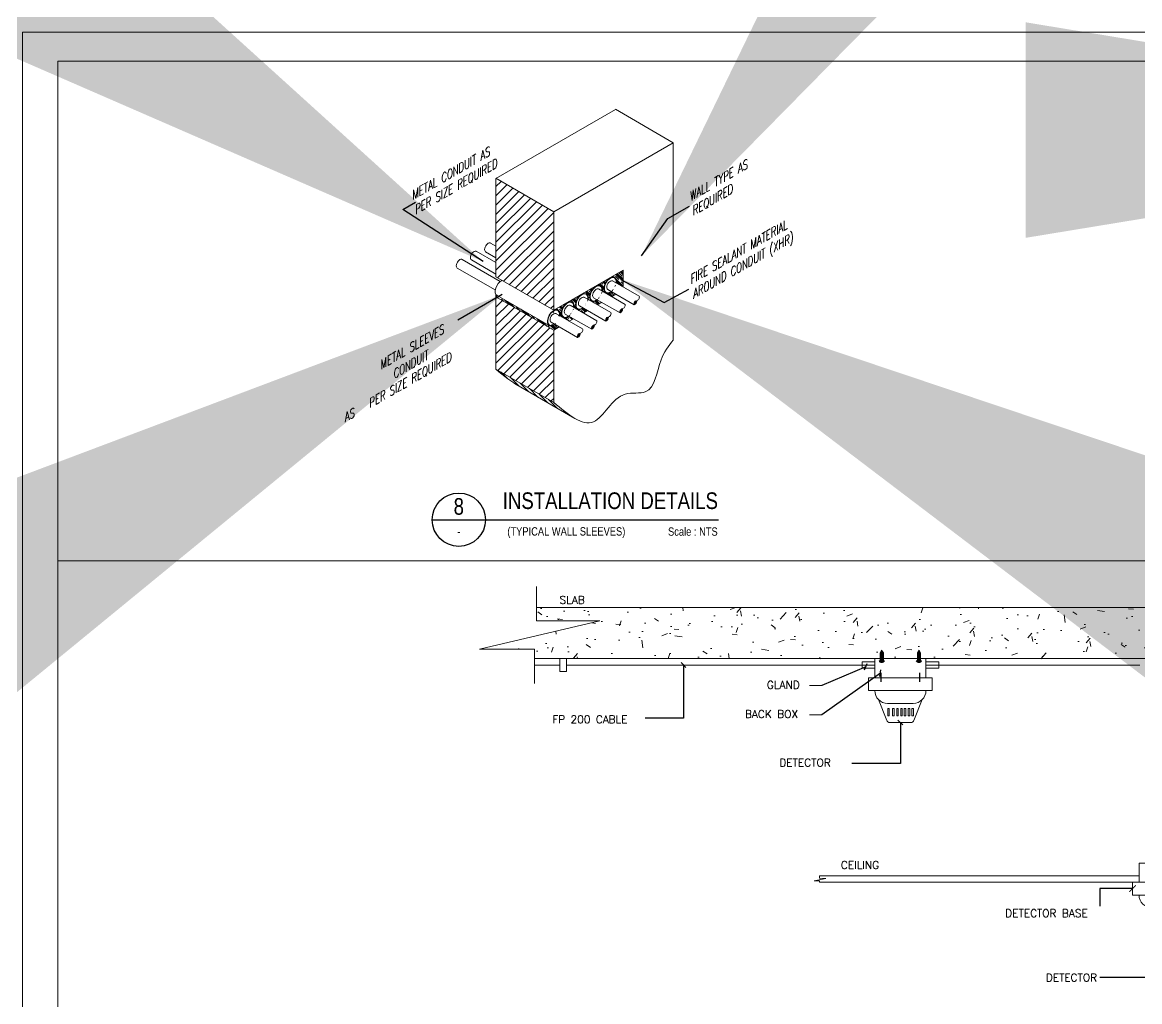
# Model space of a CAD drawing. Header units: inches. Extents: x 861.2 to 945.4, y 148.1 to 207.8.
# Drawn here: x 861.18 to 895.26, y 177.94 to 207.82 of the extents above; entities that cross this region are included whole.
import ezdxf
from ezdxf.enums import TextEntityAlignment as Align

# ---------------------------------------------------------------- set-up
doc = ezdxf.new("R2010")
doc.units = ezdxf.units.IN
doc.header["$MEASUREMENT"] = 0
doc.layers.add('DIMENSION', color=1, linetype='Continuous', lineweight=15)
doc.layers.add('FIRE ALARM DETAILS FOR ENGLISH BUILDING$0$E-FIRE-IDEN', color=2, linetype='Continuous', lineweight=40)
for name, color, linetype in [('FIRE ALARM DETAILS FOR ENGLISH BUILDING$0$A-TITL-IDEN', 42, 'Continuous'), ('FIRE ALARM DETAILS FOR ENGLISH BUILDING$0$dim', 252, 'Continuous'), ('FIRE ALARM DETAILS FOR ENGLISH BUILDING$0$E-ANNO-LEADER', 1, 'Continuous'), ('fire hatch', 252, 'Continuous'), ('QCD TITLE BLOCK', 7, 'Continuous')]:
    doc.layers.add(name, color=color, linetype=linetype)
doc.styles.add('ATT', font='cour.ttf')
doc.styles.add('FIRE ALARM DETAILS FOR ENGLISH BUILDING$0$Arial', font='arial.ttf')
doc.styles.add('FIRE ALARM DETAILS FOR ENGLISH BUILDING$0$KO', font='romand.shx', dxfattribs={"width": 0.85, "oblique": 30})
doc.styles.add('FIRE ALARM DETAILS FOR ENGLISH BUILDING$0$leroy', font='romand.shx', dxfattribs={"width": 0.8})
doc.styles.add('FIRE ALARM DETAILS FOR ENGLISH BUILDING$0$RomanS', font='Romans.shx', dxfattribs={"width": 0.8})
doc.styles.add('ROMANS', font='romans', dxfattribs={"width": 0.8})
doc.styles.add('STYLE3', font='swisscl.ttf')
doc.dimstyles.new('100-17', dxfattribs={"dimtxt": 0.16, "dimasz": 0.15, "dimexe": 0.15, "dimexo": 0.2, "dimgap": 0.08, "dimtad": 1, "dimzin": 0, "dimdsep": 46, "dimtxsty": 'STYLE3', "dimblk": 'OBLIQUE', "dimcen": 0.09, "dimdle": 0.15, "dimclrd": 2, "dimclre": 4, "dimclrt": 7, "dimadec": 0, "dimazin": 0, "dimtfac": 0.45, "dimtix": 1, "dimtofl": 0, "dimtmove": 2, "dimatfit": 3, "dimldrblk": 'OBLIQUE', "dimfxl": 1, "dimtolj": 1, "dimtzin": 0, "dimarcsym": 0})
doc.dimstyles.new('DIM', dxfattribs={"dimtxt": 0.3, "dimasz": 0.2, "dimexe": 0.2, "dimexo": 0.25, "dimgap": 0.2, "dimtad": 1, "dimzin": 0, "dimdsep": 46, "dimtxsty": 'ATT', "dimblk1": 'ARCHTICK', "dimblk2": 'ARCHTICK', "dimsah": 1, "dimcen": 0.2, "dimclrd": 5, "dimclre": 5, "dimclrt": 4, "dimadec": 0, "dimazin": 0, "dimtfac": 1, "dimtmove": 1, "dimatfit": 3, "dimldrblk": 'ARCHTICK', "dimfxl": 1, "dimtolj": 1, "dimtzin": 0, "dimarcsym": 0})
doc.dimstyles.new('FIRE ALARM DETAILS FOR ENGLISH BUILDING$0$RFA', dxfattribs={"dimscale": 100, "dimtxt": 1, "dimasz": 1, "dimexe": 0.5, "dimexo": 0.3, "dimgap": 0.2, "dimtad": 1, "dimdec": 0, "dimzin": 3, "dimdsep": 46, "dimtxsty": 'FIRE ALARM DETAILS FOR ENGLISH BUILDING$0$leroy', "dimcen": 2.5, "dimdle": 2, "dimclrd": 30, "dimclre": 30, "dimclrt": 30, "dimadec": 0, "dimazin": 0, "dimtfac": 1, "dimtdec": 0, "dimtmove": 1, "dimatfit": 3, "dimfxl": 2, "dimtvp": 0.8, "dimfrac": 2, "dimtolj": 1, "dimtzin": 0, "dimarcsym": 0})
doc.dimstyles.new('FIRE ALARM DETAILS FOR ENGLISH BUILDING$0$S-STANDARD-020', dxfattribs={"dimscale": 20, "dimtxt": 2.5, "dimasz": 2, "dimexe": 1.875, "dimexo": 1.875, "dimgap": 1.25, "dimtad": 0, "dimlfac": 0.001, "dimzin": 1, "dimdsep": 46, "dimtxsty": 'FIRE ALARM DETAILS FOR ENGLISH BUILDING$0$RomanS', "dimcen": 2, "dimdle": 1.875, "dimclrt": 256, "dimadec": 0, "dimazin": 0, "dimtfac": 1, "dimtix": 1, "dimtofl": 0, "dimtmove": 2, "dimatfit": 3, "dimfxl": 1, "dimtvp": 0.8, "dimtolj": 1, "dimtzin": 1, "dimarcsym": 0})
pattern_1 = [(135, (-1303.54007, -1481.09763), (-0.104261041, -0.104261041), []), (135, (-1303.55745, -1481.115), (-0.104261041, -0.104261041), []), (135, (-1303.57483, -1481.13238), (-0.104261041, -0.104261041), []), (135, (-1303.60958, -1481.16713), (-0.104261041, -0.104261041), [0.147447379, -0.098298252])]

# ---------------------------------------------------------------- blocks, each defined once
blk = doc.blocks.new('_ARCHTICK')
at = {"color": 0, "linetype": 'ByBlock', "const_width": 0.15}
blk.add_lwpolyline([(-0.5, -0.5), (0.5, 0.5)], dxfattribs=at)
blk = doc.blocks.new('_Oblique')
at = {"color": 0, "linetype": 'ByBlock', "lineweight": -2}
blk.add_line((-0.5, -0.5), (0.5, 0.5), dxfattribs=at)
blk = doc.blocks.new('*U7')
at = {"linetype": 'Continuous', "ltscale": 2}
blk.add_line((-8, 0), (77.96, 0), dxfattribs=at)
blk.add_circle((0, 0), 8, dxfattribs=at)
at = {"linetype": 'Continuous', "ltscale": 2, "style": 'FIRE ALARM DETAILS FOR ENGLISH BUILDING$0$Arial', "width": 0.8}
for tag, height, p in [('DTN0', 5, (0, 3.99)), ('DTRFNO', 2.5, (0, -3.56))]:
    blk.add_attdef(tag, text='', height=height, dxfattribs=at).set_placement(p, align=Align.MIDDLE_CENTER)
for tag, p, height in [('DTNL1_001', (13.41, 1.54), 5), ('DTNL2', (14.57, -4.75), 2.5)]:
    blk.add_attdef(tag, p, '', height=height, dxfattribs=at)
blk.add_attdef('DTSC', text='', height=2.5, dxfattribs=at).set_placement((77.68, -4.8), align=Align.RIGHT)

msp = doc.modelspace()

# ---------------------------------------------------------------- hatches: boundary and pattern name
at = {"lineweight": 0}
h = msp.add_hatch(dxfattribs=at)
h.set_pattern_fill('CLAY', color=252, scale=0.03096, angle=135, style=0)
h.set_pattern_definition(pattern_1)
edge = h.paths.add_edge_path()
edge.add_ellipse((879.113, 199.803), major_axis=(-0.136, -0.236), ratio=0.57735, start_angle=123.999, end_angle=415.9179, ccw=False)
edge.add_line((879.302, 199.87), (879.502, 199.754))
edge.add_line((879.502, 199.754), (879.502, 200.258))
edge.add_line((879.502, 200.258), (877.387, 199.037))
edge.add_line((877.387, 199.037), (877.387, 199.029))
edge.add_ellipse((877.386, 198.806), major_axis=(-0.136, -0.236), ratio=0.57735, start_angle=123.999, end_angle=224.4829, ccw=False)
edge.add_line((877.574, 198.872), (877.86, 198.707))
edge.add_line((877.86, 198.707), (877.987, 198.781))
edge.add_line((877.987, 198.781), (877.853, 198.858))
edge.add_ellipse((877.817, 199.055), major_axis=(-0.136, -0.236), ratio=0.57735, start_angle=123.999, end_angle=415.9179, ccw=False)
edge.add_line((878.006, 199.121), (878.292, 198.956))
edge.add_line((878.292, 198.956), (878.419, 199.03))
edge.add_line((878.419, 199.03), (878.285, 199.107))
edge.add_ellipse((878.248, 199.304), major_axis=(-0.136, -0.236), ratio=0.57735, start_angle=123.999, end_angle=415.9179, ccw=False)
edge.add_line((878.437, 199.37), (878.723, 199.205))
edge.add_line((878.723, 199.205), (878.852, 199.28))
edge.add_line((878.852, 199.28), (878.718, 199.357))
edge.add_ellipse((878.681, 199.554), major_axis=(-0.136, -0.236), ratio=0.57735, start_angle=123.999, end_angle=415.9179, ccw=False)
edge.add_line((878.87, 199.62), (879.156, 199.455))
edge.add_line((879.156, 199.455), (879.283, 199.529))
edge.add_line((879.283, 199.529), (879.149, 199.606))
h = msp.add_hatch(dxfattribs=at)
h.set_pattern_fill('CLAY', color=252, scale=0.03096, angle=135, style=0)
h.set_pattern_definition(pattern_1)
edge = h.paths.add_edge_path()
edge.add_line((877.556, 198.531), (877.422, 198.609))
edge.add_ellipse((877.386, 198.806), major_axis=(-0.136, -0.236), ratio=0.57735, start_angle=360, end_angle=415.9179, ccw=False)
edge.add_line((877.25, 198.57), (875.626, 199.507))
edge.add_line((875.626, 199.507), (875.626, 199.451))
edge.add_line((875.626, 199.451), (877.387, 198.434))
edge.add_line((877.387, 198.434), (877.556, 198.531))
h = msp.add_hatch(dxfattribs=at)
h.set_pattern_fill('_USER', color=2, scale=0.011146, angle=45, style=0, pattern_type=0)
h.set_pattern_definition([(45, (-7259.815211, -5801.640811), (-0.007881149577, 0.007881149577), [])])
h.paths.add_polyline_path([(879.489, 199.084, -0.025364), (879.478, 199.081, 0.423439), (879.412, 198.956, 0.305579)])
h = msp.add_hatch(dxfattribs=at)
h.set_pattern_fill('_USER', color=2, scale=0.011146, angle=45, style=0, pattern_type=0)
h.set_pattern_definition([(45, (-7259.383742, -5801.391703), (-0.007881149577, 0.007881149577), [])])
h.paths.add_polyline_path([(879.92, 199.333, -0.025364), (879.909, 199.33, 0.423439), (879.844, 199.205, 0.305579)])
h = msp.add_hatch(dxfattribs=at)
h.set_pattern_fill('_USER', color=2, scale=0.011146, angle=45, style=0, pattern_type=0)
h.set_pattern_definition([(45, (-7260.248186, -5801.89079), (-0.007881149577, 0.007881149577), [])])
h.paths.add_polyline_path([(879.056, 198.834, -0.025364), (879.045, 198.831, 0.423439), (878.98, 198.706, 0.305579)])
h = msp.add_hatch(dxfattribs=at)
h.set_pattern_fill('_USER', color=2, scale=0.011146, angle=45, style=0, pattern_type=0)
h.set_pattern_definition([(45, (-7260.679655, -5802.139898), (-0.007881149577, 0.007881149577), [])])
h.paths.add_polyline_path([(878.624, 198.585, -0.025364), (878.613, 198.582, 0.423439), (878.548, 198.457, 0.305579)])
h = msp.add_hatch(dxfattribs=at)
h.set_pattern_fill('_USER', color=2, scale=0.011146, angle=45, style=0, pattern_type=0)
h.set_pattern_definition([(45, (-7261.111123, -5802.389007), (-0.007881149577, 0.007881149577), [])])
h.paths.add_polyline_path([(878.193, 198.336, -0.025364), (878.182, 198.333, 0.423439), (878.117, 198.208, 0.305579)])
h = msp.add_hatch(dxfattribs=at)
h.set_pattern_fill('_USER', color=256, scale=0.086688, angle=135, style=0, pattern_type=0)
h.set_pattern_definition([(135, (-1279.47201, -1469.5162), (-0.06129783, -0.06129783), [])])
edge = h.paths.add_edge_path()
edge.add_spline(control_points=[(875.626, 197.24), (875.817, 197.082), (876.008, 196.923), (876.191, 196.806)], knot_values=[847.067779, 847.067779, 847.067779, 847.067779, 941.894809, 941.894809, 941.894809, 941.894809], degree=3, periodic=0)
edge.add_line((876.191, 196.806), (878.03, 195.742))
edge.add_spline(control_points=[(878.03, 195.742), (877.824, 195.861), (877.606, 196.042), (877.387, 196.224)], knot_values=[833.357841, 833.357841, 833.357841, 833.357841, 941.894809, 941.894809, 941.894809, 941.894809], degree=3, periodic=0)
edge.add_line((877.387, 196.224), (875.626, 197.24))
at = {"layer": 'FIRE ALARM DETAILS FOR ENGLISH BUILDING$0$dim', "lineweight": 0}
h = msp.add_hatch(dxfattribs=at)
h.set_pattern_fill('_USER', color=256, scale=0.200621, angle=45, style=0, pattern_type=0)
h.set_pattern_definition([(45, (-1280.42395, -1517.15334), (-0.141860692, 0.141860692), [])])
h.paths.add_polyline_path([(877.387, 202.046), (875.626, 203.062), (875.626, 200.054), (877.387, 199.037)])
h.paths.add_polyline_path([(875.626, 199.451), (875.626, 197.24), (877.387, 196.224), (877.387, 198.434)])
at = {"layer": 'fire hatch', "lineweight": 0}
h = msp.add_hatch(dxfattribs=at)
h.set_pattern_fill('AR-CONC', color=145, scale=0.009748, style=0)
h.set_pattern_definition([(50, (-5095730.386, -6938886.4367), (1.77597311717, -0.15537743974), [0.1857032651, -2.042735916]), (355, (-5095730.386, -6938886.4367), (-0.3435542181, 1.86245891867), [0.14856261207, -1.6341887328]), (100.451, (-5095730.238, -6938886.4497), (1.4324253197, 1.70707300263), [0.15782340482, -1.73605745302]), (46.1842, (-5095730.386, -6938885.9415), (2.64253349037, -0.40983714274), [0.2785548976, -3.064103874]), (96.6356, (-5095730.1659, -6938885.9757), (2.314264645, 2.4119545195), [0.2367351072, -2.6040861795]), (351.184, (-5095730.386, -6938885.9415), (2.31426826495, 2.4119502495), [0.2228439181, -2.4512830992]), (21, (-5095730.1385, -6938886.0653), (1.47797261007, -0.99690502335), [0.1857032651, -2.042735916]), (326, (-5095730.1385, -6938886.0653), (0.60245871147, 1.795501664), [0.14856261207, -1.6341887328]), (71.4514, (-5095730.0153, -6938886.1484), (2.0804272525, 0.7986006385), [0.15782340482, -1.73605745302]), (37.5, (-5095730.38606, -6938886.43674), (0.03010833114, 0.82425967447), [0, -1.61438038453, 0, -1.65894916815, 0, -1.64037884164]), (7.5, (-5095730.3861, -6938886.4367), (0.65137162732, 0.97658056916), [0, -0.9458486302, 0, -1.57723973151, 0, -0.62520099247]), (327.5, (-5095730.9382, -6938886.43674), (1.321764631924, -0.055844958756), [0, -0.61901088364, 0, -1.93131395695, 0, -2.56270505826]), (317.5, (-5095731.1858, -6938886.4367), (1.44399331437, 0.24786259342), [0, -0.80471414873, 0, -1.2825905509, 0, -1.8198919979])])
h.paths.add_polyline_path([(898.334, 189.558), (900.262, 189.558), (900.262, 189.968), (876.867, 189.968), (876.867, 189.558), (878.795, 189.558), (875.126, 188.694), (876.018, 188.694), (876.799, 188.694), (876.799, 188.408), (887.346, 188.408), (887.346, 188.586), (887.391, 188.666), (887.443, 188.586), (887.443, 188.408), (888.48, 188.408), (888.48, 188.586), (888.533, 188.666), (888.577, 188.586), (888.577, 188.408), (900.33, 188.408), (900.33, 188.694), (901.111, 188.694), (902.003, 188.694)])

# ---------------------------------------------------------------- linework, layer by layer
at = {"lineweight": 0}
for p, q in [((875.626, 203.062), (879.275, 205.169)), ((881.035, 204.152), (879.268, 205.173)), ((877.387, 202.046), (881.035, 204.152)), ((881.035, 204.152), (881.035, 198.129)), ((877.387, 202.046), (875.62, 203.066)), ((875.626, 200.054), (875.626, 203.062)), ((877.387, 199.029), (877.387, 202.046)), ((877.387, 199.037), (875.626, 200.054)), ((877.387, 199.037), (879.502, 200.258)), ((879.502, 200.258), (879.502, 199.754)), ((875.626, 197.24), (875.626, 199.52)), ((877.387, 198.434), (875.626, 199.451)), ((877.25, 198.57), (875.659, 199.488)), ((879.156, 199.455), (879.283, 199.529)), ((878.723, 199.205), (878.852, 199.28)), ((877.86, 198.707), (877.987, 198.781)), ((878.292, 198.956), (878.419, 199.03)), ((877.387, 198.434), (877.556, 198.531)), ((877.387, 196.224), (877.387, 198.434)), ((877.387, 196.224), (875.62, 197.244)), ((876.193, 196.805), (878.032, 195.74))]:
    msp.add_line(p, q, dxfattribs=at)
at = {"color": 2, "lineweight": 0}
for p, q in [((875.626, 200.993), (875.458, 201.09)), ((875.626, 200.495), (875.027, 200.841)), ((875.311, 200.824), (875.626, 200.642)), ((875.759, 199.921), (874.595, 200.592)), ((874.88, 200.575), (875.626, 200.143)), ((874.448, 200.326), (875.606, 199.657)), ((879.996, 199.469), (879.184, 199.938)), ((879.132, 198.97), (878.32, 199.438)), ((878.605, 199.422), (879.412, 198.956)), ((879.565, 199.219), (878.753, 199.688)), ((879.037, 199.671), (879.844, 199.205)), ((878.7, 198.72), (877.888, 199.189)), ((878.172, 199.172), (878.98, 198.706)), ((878.269, 198.471), (877.457, 198.94)), ((877.741, 198.923), (878.548, 198.457)), ((877.309, 198.674), (878.117, 198.208))]:
    msp.add_line(p, q, dxfattribs=at)
for centre, radius, start, end in [((879.889, 199.439), 0.111, 280.5145, 15.217), ((879.506, 198.987), 0.0985, 106.5615, 198.3602), ((879.356, 199.077), 0.133, 295.2121, 3.1803), ((879.458, 199.19), 0.111, 280.5145, 15.217), ((879.937, 199.236), 0.0985, 106.5615, 198.3602), ((879.787, 199.326), 0.133, 295.2121, 3.1803), ((878.593, 198.691), 0.111, 280.5145, 15.217), ((879.073, 198.737), 0.0985, 106.5615, 198.3602), ((878.923, 198.827), 0.133, 295.2121, 3.1803), ((879.025, 198.94), 0.111, 280.5145, 15.217), ((878.162, 198.442), 0.111, 280.5145, 15.217), ((878.642, 198.488), 0.0985, 106.5615, 198.3602), ((878.491, 198.577), 0.133, 295.2121, 3.1803), ((878.21, 198.239), 0.0985, 106.5615, 198.3602), ((878.06, 198.328), 0.133, 295.2121, 3.1803)]:
    msp.add_arc(centre, radius, start, end, dxfattribs=at)
for centre in [(875.387, 200.956), (874.956, 200.707), (874.524, 200.458), (879.113, 199.803), (878.248, 199.304), (878.681, 199.554), (877.817, 199.055), (877.386, 198.806)]:
    msp.add_ellipse(centre, major_axis=(-0.076, -0.132), ratio=0.576113, start_param=3.076104, end_param=6.283185, dxfattribs=at)
at = {"lineweight": 0}
for centre, major_axis, start_param, end_param in [((879.113, 199.803), (-0.136, -0.236), 2.164191, 7.259137), ((875.795, 199.724), (-0.136, -0.236), 3.879081, 6.283185), ((878.681, 199.554), (-0.136, -0.236), 2.164191, 7.259137), ((878.681, 199.554), (-0.128, -0.221), 2.208431, 7.214754), ((879.113, 199.803), (-0.128, -0.221), 2.208431, 7.214754), ((878.248, 199.304), (-0.136, -0.236), 2.164191, 7.259137), ((878.248, 199.304), (-0.128, -0.221), 2.208431, 7.214754), ((877.386, 198.806), (-0.136, -0.236), 2.164191, 7.259137), ((877.386, 198.806), (-0.128, -0.221), 2.208431, 7.214754), ((877.817, 199.055), (-0.136, -0.236), 2.164191, 7.259137), ((877.817, 199.055), (-0.128, -0.221), 2.208431, 7.214754)]:
    msp.add_ellipse(centre, major_axis=major_axis, ratio=0.57735, start_param=start_param, end_param=end_param, dxfattribs=at)
msp.add_open_spline([(881.035, 198.129), (880.885, 197.957), (880.552, 197.456), (880.456, 196.395), (879.262, 196.647), (878.682, 195.148), (877.826, 195.859), (877.387, 196.224)], degree=3, knots=[79.099895, 79.099895, 79.099895, 79.099895, 146.787002, 252.859225, 314.466348, 441.014271, 573.694624, 573.694624, 573.694624, 573.694624], dxfattribs=at)
msp.add_open_spline([(876.343, 196.718), (876.116, 196.833), (875.871, 197.037), (875.626, 197.24)], degree=3, dxfattribs=at)
at = {"layer": 'Defpoints', "color": 8, "lineweight": 0}
msp.add_lwpolyline([(861.18, 207.524), (945.377, 207.524), (945.377, 148.055), (861.18, 148.055)], close=True, dxfattribs=at)
at = {"layer": 'DIMENSION', "color": 8, "lineweight": 0, "ltscale": 0.5}
msp.add_lwpolyline([(862.263, 191.397), (929.2, 191.397)], dxfattribs=at)
at = {"layer": 'fire hatch', "color": 145, "lineweight": 0}
for p, q in [((876.867, 190.339), (876.867, 190.607)), ((876.867, 190.339), (876.867, 189.558)), ((876.867, 189.968), (900.262, 189.968)), ((878.795, 189.558), (875.126, 188.694)), ((876.867, 189.558), (878.795, 189.558)), ((876.018, 188.694), (875.126, 188.694)), ((876.018, 188.694), (875.126, 188.694)), ((876.018, 188.694), (876.799, 188.694)), ((876.018, 188.694), (876.799, 188.694)), ((876.799, 188.694), (876.799, 187.648)), ((887.346, 188.586), (887.391, 188.666)), ((887.346, 188.341), (887.346, 188.586)), ((887.365, 188.586), (887.391, 188.666)), ((887.365, 188.341), (887.365, 188.586)), ((887.385, 188.586), (887.391, 188.666)), ((887.385, 188.341), (887.385, 188.586)), ((887.443, 188.586), (887.391, 188.666)), ((887.424, 188.586), (887.391, 188.666)), ((887.404, 188.586), (887.391, 188.666)), ((887.404, 188.341), (887.404, 188.586)), ((887.424, 188.341), (887.424, 188.586)), ((887.443, 188.341), (887.443, 188.586)), ((888.48, 188.586), (888.533, 188.666)), ((888.48, 188.341), (888.48, 188.586)), ((888.499, 188.586), (888.533, 188.666)), ((888.499, 188.341), (888.499, 188.586)), ((888.519, 188.586), (888.533, 188.666)), ((888.519, 188.341), (888.519, 188.586)), ((888.577, 188.586), (888.533, 188.666)), ((888.538, 188.586), (888.533, 188.666)), ((888.558, 188.586), (888.533, 188.666)), ((888.538, 188.341), (888.538, 188.586)), ((888.558, 188.341), (888.558, 188.586)), ((888.577, 188.341), (888.577, 188.586)), ((876.799, 188.408), (900.33, 188.408)), ((876.799, 188.213), (877.579, 188.213)), ((876.799, 188.213), (877.579, 188.213)), ((877.579, 188.408), (877.579, 188.018)), ((877.774, 188.018), (877.774, 188.408)), ((877.774, 188.213), (887.182, 188.213)), ((886.792, 188.31), (887.182, 188.31)), ((886.792, 188.31), (886.792, 188.115)), ((887.182, 188.408), (887.182, 187.823)), ((887.313, 188.341), (887.477, 188.341)), ((888.61, 188.341), (888.446, 188.341)), ((888.741, 188.408), (888.741, 187.823)), ((889.131, 188.31), (888.741, 188.31)), ((888.741, 188.213), (895.261, 188.213)), ((889.131, 188.31), (889.131, 188.115)), ((877.579, 188.018), (877.774, 188.018)), ((886.792, 188.115), (887.182, 188.115)), ((886.987, 187.823), (888.936, 187.823)), ((886.987, 187.823), (886.987, 187.433)), ((889.131, 188.115), (888.741, 188.115)), ((888.936, 187.823), (888.936, 187.433)), ((885.568, 187.583), (885.187, 187.583)), ((886.987, 187.433), (888.936, 187.433)), ((887.547, 186.52), (887.296, 187.157)), ((888.376, 186.52), (888.627, 187.157)), ((887.572, 187.043), (888.352, 187.043)), ((885.568, 186.697), (885.187, 186.697)), ((887.638, 186.458), (888.285, 186.458)), ((895.242, 182.169), (895.242, 181.584)), ((895.242, 182.169), (896.802, 182.169)), ((885.686, 181.703), (885.328, 181.623)), ((885.492, 181.711), (885.686, 181.703)), ((895.242, 181.779), (885.494, 181.779)), ((885.494, 181.779), (885.494, 181.711)), ((895.242, 181.779), (895.242, 181.711)), ((885.328, 181.623), (885.494, 181.623)), ((885.494, 181.623), (885.494, 181.584)), ((895.242, 181.584), (885.494, 181.584)), ((895.047, 181.584), (896.997, 181.584)), ((895.047, 181.584), (895.047, 181.194)), ((895.047, 181.194), (896.997, 181.194))]:
    msp.add_line(p, q, dxfattribs=at)
at = {"layer": 'fire hatch', "color": 145, "lineweight": 0, "const_width": 0.039}
for points in [[(887.374, 187.698), (887.374, 187.98)], [(888.55, 187.698), (888.55, 187.98)]]:
    msp.add_lwpolyline(points, dxfattribs=at)
at = {"layer": 'fire hatch', "color": 145, "lineweight": 0}
for points in [[(887.576, 186.888), (887.622, 186.888), (887.622, 186.659), (887.576, 186.659)], [(887.723, 186.888), (887.769, 186.888), (887.769, 186.659), (887.723, 186.659)], [(887.852, 186.888), (887.898, 186.888), (887.898, 186.659), (887.852, 186.659)], [(887.972, 186.888), (888.018, 186.888), (888.018, 186.659), (887.972, 186.659)], [(888.082, 186.888), (888.128, 186.888), (888.128, 186.659), (888.082, 186.659)], [(888.201, 186.888), (888.247, 186.888), (888.247, 186.659), (888.201, 186.659)], [(888.312, 186.888), (888.358, 186.888), (888.358, 186.659), (888.312, 186.659)]]:
    msp.add_lwpolyline(points, close=True, dxfattribs=at)
for centre, radius, start, end in [((887.395, 188.381), 0.0912, 206.1845, 333.8155), ((887.395, 188.421), 0.115, 224.4156, 315.5844), ((888.528, 188.381), 0.0912, 206.1845, 333.8155), ((888.528, 188.421), 0.115, 224.4156, 315.5844), ((887.572, 187.433), 0.39, 180, 270), ((888.352, 187.433), 0.39, 270, 0), ((887.638, 186.556), 0.0975, 201.524, 270), ((888.285, 186.556), 0.0975, 270, 338.476), ((895.632, 181.194), 0.39, 180, 270)]:
    msp.add_arc(centre, radius, start, end, dxfattribs=at)
at = {"layer": 'QCD TITLE BLOCK', "lineweight": 0}
msp.add_lwpolyline([(944.294, 206.639), (862.263, 206.639), (862.263, 148.954), (944.294, 148.954)], close=True, dxfattribs=at)

# ---------------------------------------------------------------- block references
at = {"layer": 'FIRE ALARM DETAILS FOR ENGLISH BUILDING$0$A-TITL-IDEN', "lineweight": 0}
ref = msp.add_blockref('*U7', (874.493, 192.647), dxfattribs=dict(at, xscale=0.1016608345895853, yscale=0.1016608345895853, zscale=0.1016608345895853))
ref.add_attrib('DTN0', '8', dxfattribs={"layer": '0', "linetype": 'Continuous', "ltscale": 2, "height": 0.508, "style": 'FIRE ALARM DETAILS FOR ENGLISH BUILDING$0$Arial', "width": 0.8}).set_placement((874.493, 193.052), align=Align.MIDDLE_CENTER)
ref.add_attrib('DTRFNO', '-', dxfattribs={"layer": '0', "linetype": 'Continuous', "ltscale": 2, "height": 0.254, "style": 'FIRE ALARM DETAILS FOR ENGLISH BUILDING$0$Arial', "width": 0.8}).set_placement((874.493, 192.284), align=Align.MIDDLE_CENTER)
ref.add_attrib('DTNL1_001', 'INSTALLATION DETAILS', (875.833, 192.973), dxfattribs={"layer": '0', "linetype": 'Continuous', "ltscale": 2, "height": 0.5083, "style": 'FIRE ALARM DETAILS FOR ENGLISH BUILDING$0$Arial', "width": 0.8})
ref.add_attrib('DTNL2', '(TYPICAL WALL SLEEVES)', (875.974, 192.164), dxfattribs={"layer": '0', "linetype": 'Continuous', "ltscale": 2, "height": 0.25415, "style": 'FIRE ALARM DETAILS FOR ENGLISH BUILDING$0$Arial', "width": 0.8})
ref.add_attrib('DTSC', 'Scale : NTS', dxfattribs={"layer": '0', "linetype": 'Continuous', "ltscale": 2, "height": 0.25415, "style": 'FIRE ALARM DETAILS FOR ENGLISH BUILDING$0$Arial', "width": 0.8}).set_placement((882.39, 192.158), align=Align.RIGHT)

# ---------------------------------------------------------------- texts
at = {"layer": 'FIRE ALARM DETAILS FOR ENGLISH BUILDING$0$E-FIRE-IDEN', "lineweight": 0, "style": 'FIRE ALARM DETAILS FOR ENGLISH BUILDING$0$KO', "oblique": 30, "width": 0.85}
for s, height, p in [('METAL SLEEVES', 0.25415, (872.111, 197.224)), ('AS   PER SIZE REQUIRED', 0.25415, (871.02, 195.615)), ('CONDUIT', 0.2542, (872.509, 196.941))]:
    msp.add_text(s, height=height, rotation=30, dxfattribs=at).set_placement(p)
at = {"layer": 'FIRE ALARM DETAILS FOR ENGLISH BUILDING$0$E-FIRE-IDEN', "lineweight": 0, "char_height": 0.25415, "attachment_point": 1, "rotation": 30, "style": 'FIRE ALARM DETAILS FOR ENGLISH BUILDING$0$KO'}
for s, insert, width in [('{\\Fromand.txt|c0; METAL CONDUIT AS \\PPER SIZE REQUIRED}', (872.828, 202.544), 5.64312), ('{\\Fromand.txt|c0; WALL TYPE AS \\PREQUIRED}', (881.295, 202.506), 6.56837), ('{\\Fromand.txt|c0; FIRE SEALANT MATERIAL\\PAROUND CONDUIT (XHR)}', (881.309, 199.973), 6.24296)]:
    msp.add_mtext(s, dxfattribs=dict(at, insert=insert, width=width))
at = {"layer": 'fire hatch', "color": 145, "lineweight": 0, "style": 'ROMANS'}
for s, height, p in [('SLAB', 0.2357, (877.565, 190.083)), ('GLAND', 0.2357, (883.892, 187.49)), ('BACK BOX', 0.2357, (883.223, 186.597)), ('FP 200 CABLE', 0.23571, (877.347, 186.436)), ('DETECTOR', 0.2357, (884.271, 185.117)), ('CEILING', 0.2357, (886.145, 181.99)), ('DETECTOR BASE', 0.23571, (891.16, 180.522)), ('DETECTOR', 0.2357, (892.398, 178.558))]:
    msp.add_text(s, height=height, dxfattribs=at).set_placement(p)

# ---------------------------------------------------------------- leaders
at = {"layer": 'FIRE ALARM DETAILS FOR ENGLISH BUILDING$0$dim', "lineweight": 0}
for points in [[(875.24, 200.522), (872.782, 202.11), (873.17, 202.334)], [(880.066, 200.697), (880.869, 201.835), (881.529, 202.216)], [(879.433, 199.982), (880.761, 199.279), (881.514, 199.681)], [(875.817, 199.516), (875.114, 199.11), (874.466, 198.735)]]:
    msp.add_leader(points, dimstyle='FIRE ALARM DETAILS FOR ENGLISH BUILDING$0$RFA', override={"dimscale": 30, "dimtxt": 1, "dimasz": 1, "dimexe": 0.35, "dimexo": 0.2, "dimgap": 0.15, "dimtad": 0, "dimarcsym": 2}, dxfattribs=at)
at = {"layer": 'FIRE ALARM DETAILS FOR ENGLISH BUILDING$0$E-ANNO-LEADER', "lineweight": 0}
msp.add_leader([(911.787, 204.537), (906.646, 204.537)], dimstyle='FIRE ALARM DETAILS FOR ENGLISH BUILDING$0$S-STANDARD-020', override={"dimasz": 1}, dxfattribs=at)
at = {"layer": 'fire hatch', "color": 145, "lineweight": 0}
for points in [[(881.347, 188.213), (881.347, 186.586), (880.182, 186.586)], [(886.909, 188.162), (885.568, 187.583)], [(887.352, 187.965), (885.568, 186.697)], [(887.962, 186.458), (887.962, 185.212), (886.482, 185.212)]]:
    msp.add_leader(points, dimstyle='100-17', override={"dimtad": 0, "dimclrd": 3}, dxfattribs=at)
for points in [[(895.047, 181.389), (894.044, 181.389), (894.044, 180.856)], [(896.022, 180.219), (896.022, 178.674), (894.044, 178.674)]]:
    msp.add_leader(points, dimstyle='DIM', dxfattribs=at)

doc.saveas('drawing.dxf')
